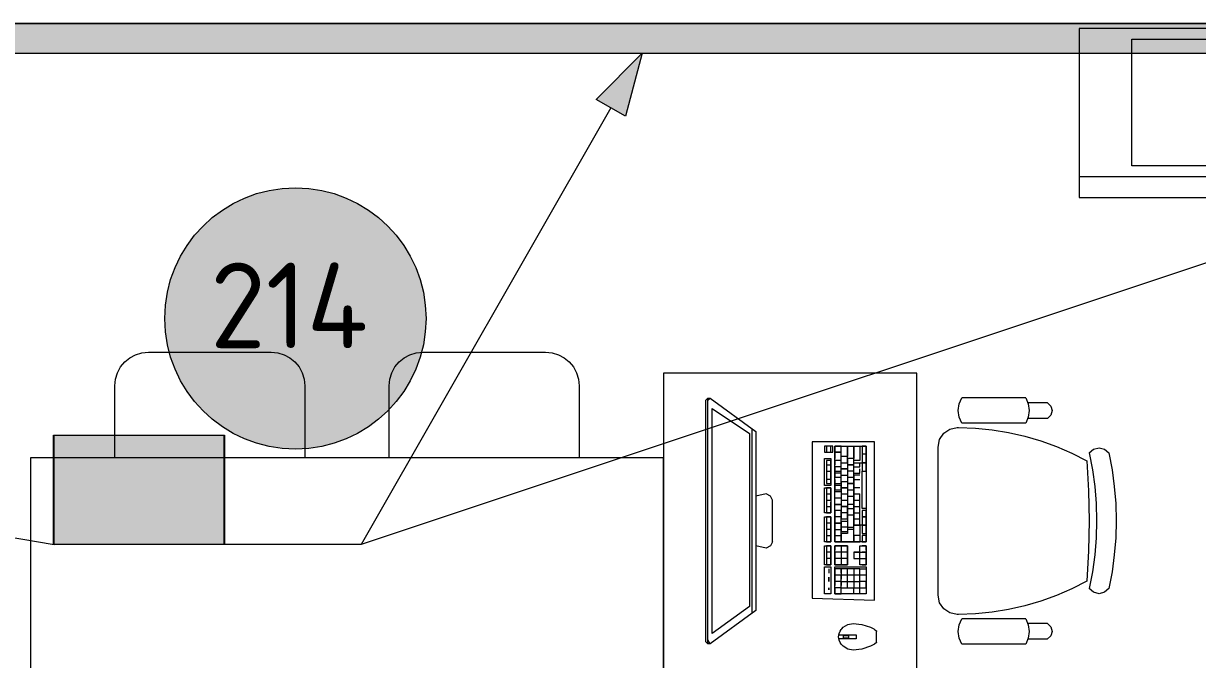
# Model space of a CAD drawing. Header units: millimetres. Extents: x 0 to 1189, y 0 to 841.
# Drawn here: x 819.99 to 847.8, y 389.32 to 404.37 of the extents above; entities that cross this region are included whole.
import ezdxf

# ---------------------------------------------------------------- set-up
doc = ezdxf.new("R2010")
doc.units = ezdxf.units.MM

msp = doc.modelspace()

# ---------------------------------------------------------------- hatches: boundary and pattern name
at = {"true_color": 0xf1d696}
h = msp.add_hatch(color=41, dxfattribs=at)
h.dxf.hatch_style = 2
h.paths.add_polyline_path([(795.727216, 403.671387), (795.727216, 404.371388), (853.396304, 404.371388), (853.402304, 403.671387)])
at = {"true_color": 0x0077b0}
h = msp.add_hatch(color=144, dxfattribs=at)
h.dxf.hatch_style = 2
h.paths.add_polyline_path([(834.640275, 403.671387), (834.247275, 402.177385), (833.552273, 402.574386)])
at = {"true_color": 0xffffff}
h = msp.add_hatch(color=7, dxfattribs=at)
edge = h.paths.add_edge_path()
edge.add_arc((826.428763, 397.388878), 3.093505, 0, 360)
h = msp.add_hatch(color=7, dxfattribs=at)
h.dxf.hatch_style = 2
h.paths.add_polyline_path([(820.697254, 394.623374), (824.73726, 394.623374), (824.73726, 392.03537), (820.697254, 392.03537)])
h = msp.add_hatch(color=7, dxfattribs=at)
h.dxf.hatch_style = 2
h.paths.add_polyline_path([(820.697254, 394.623374), (824.73726, 394.623374), (824.73726, 392.03537), (820.697254, 392.03537)])
h = msp.add_hatch(color=7, dxfattribs=at)
h.dxf.hatch_style = 2
h.paths.add_polyline_path([(820.711254, 394.623374), (824.75126, 394.623374), (824.75126, 392.03537), (820.711254, 392.03537)])
at = {"true_color": 0x0077b0}
h = msp.add_hatch(color=144, dxfattribs=at)
h.paths.add_polyline_path([(821.907406, 393.227192), (821.907406, 394.034171), (821.877916, 394.190854), (821.788895, 394.321906), (821.660255, 394.408309), (821.503917, 394.437661), (821.34744, 394.408309), (821.216182, 394.321906), (821.128746, 394.190854), (821.100427, 394.034171), (821.100427, 393.227192), (821.128746, 393.070854), (821.216182, 392.942214), (821.34744, 392.853193), (821.503917, 392.823703), (821.660255, 392.853193), (821.788895, 392.942214), (821.877916, 393.070854)])
h.paths.add_polyline_path([(822.108049, 393.227192), (822.096895, 393.106536), (822.063469, 392.994511), (822.007822, 392.891476), (821.930006, 392.797796), (821.838237, 392.720496), (821.736185, 392.665986), (821.624521, 392.633697), (821.503917, 392.62306), (821.382184, 392.633697), (821.270477, 392.665986), (821.168278, 392.720496), (821.075071, 392.797796), (820.997341, 392.891476), (820.941884, 392.994511), (820.908647, 393.106536), (820.89758, 393.227192), (820.89758, 394.034171), (820.908647, 394.155904), (820.941884, 394.267611), (820.997341, 394.36981), (821.075071, 394.463017), (821.168278, 394.540833), (821.270477, 394.59648), (821.382184, 394.629906), (821.503917, 394.641059), (821.624573, 394.629949), (821.736598, 394.596824), (821.839633, 394.541996), (821.933313, 394.465773), (822.009217, 394.372135), (822.063882, 394.268989), (822.096947, 394.156335), (822.108049, 394.034171)])
h = msp.add_hatch(color=144, dxfattribs=at)
h.paths.add_polyline_path([(821.907406, 393.227192), (821.907406, 394.034171), (821.877916, 394.190854), (821.788895, 394.321906), (821.660255, 394.408309), (821.503917, 394.437661), (821.34744, 394.408309), (821.216182, 394.321906), (821.128746, 394.190854), (821.100427, 394.034171), (821.100427, 393.227192), (821.128746, 393.070854), (821.216182, 392.942214), (821.34744, 392.853193), (821.503917, 392.823703), (821.660255, 392.853193), (821.788895, 392.942214), (821.877916, 393.070854)])
h.paths.add_polyline_path([(822.108049, 393.227192), (822.096895, 393.106536), (822.063469, 392.994511), (822.007822, 392.891476), (821.930006, 392.797796), (821.838237, 392.720496), (821.736185, 392.665986), (821.624521, 392.633697), (821.503917, 392.62306), (821.382184, 392.633697), (821.270477, 392.665986), (821.168278, 392.720496), (821.075071, 392.797796), (820.997341, 392.891476), (820.941884, 392.994511), (820.908647, 393.106536), (820.89758, 393.227192), (820.89758, 394.034171), (820.908647, 394.155904), (820.941884, 394.267611), (820.997341, 394.36981), (821.075071, 394.463017), (821.168278, 394.540833), (821.270477, 394.59648), (821.382184, 394.629906), (821.503917, 394.641059), (821.624573, 394.629949), (821.736598, 394.596824), (821.839633, 394.541996), (821.933313, 394.465773), (822.009217, 394.372135), (822.063882, 394.268989), (822.096947, 394.156335), (822.108049, 394.034171)])
h = msp.add_hatch(color=144, dxfattribs=at)
h.paths.add_polyline_path([(821.921517, 393.227192), (821.921517, 394.034171), (821.892027, 394.190854), (821.803006, 394.321906), (821.674366, 394.408309), (821.518028, 394.437661), (821.361552, 394.408309), (821.230293, 394.321906), (821.142857, 394.190854), (821.114538, 394.034171), (821.114538, 393.227192), (821.142857, 393.070854), (821.230293, 392.942214), (821.361552, 392.853193), (821.518028, 392.823703), (821.674366, 392.853193), (821.803006, 392.942214), (821.892027, 393.070854)])
h.paths.add_polyline_path([(822.12216, 393.227192), (822.111006, 393.106536), (822.07758, 392.994511), (822.021933, 392.891476), (821.944117, 392.797796), (821.852348, 392.720496), (821.750296, 392.665986), (821.638632, 392.633697), (821.518028, 392.62306), (821.396295, 392.633697), (821.284588, 392.665986), (821.182389, 392.720496), (821.089182, 392.797796), (821.011452, 392.891476), (820.955995, 392.994511), (820.922758, 393.106536), (820.911691, 393.227192), (820.911691, 394.034171), (820.922758, 394.155904), (820.955995, 394.267611), (821.011452, 394.36981), (821.089182, 394.463017), (821.182389, 394.540833), (821.284588, 394.59648), (821.396295, 394.629906), (821.518028, 394.641059), (821.638684, 394.629949), (821.75071, 394.596824), (821.853744, 394.541996), (821.947424, 394.465773), (822.023329, 394.372135), (822.077994, 394.268989), (822.111058, 394.156335), (822.12216, 394.034171)])
h = msp.add_hatch(color=144, dxfattribs=at)
h.dxf.hatch_style = 2
h.paths.add_polyline_path([(824.330526, 394.29655), (824.099016, 394.065039), (824.02846, 394.034171), (823.952323, 394.059458), (823.927036, 394.135595), (823.955148, 394.206151), (824.35037, 394.601372), (824.39116, 394.630724), (824.43195, 394.641059), (824.508086, 394.615497), (824.533373, 394.539085), (824.533373, 392.721728), (824.508086, 392.646969), (824.43195, 392.62306), (824.355813, 392.646969), (824.330526, 392.721728)])
h = msp.add_hatch(color=144, dxfattribs=at)
h.dxf.hatch_style = 2
h.paths.add_polyline_path([(824.330526, 394.29655), (824.099016, 394.065039), (824.02846, 394.034171), (823.952323, 394.059458), (823.927036, 394.135595), (823.955148, 394.206151), (824.35037, 394.601372), (824.39116, 394.630724), (824.43195, 394.641059), (824.508086, 394.615497), (824.533373, 394.539085), (824.533373, 392.721728), (824.508086, 392.646969), (824.43195, 392.62306), (824.355813, 392.646969), (824.330526, 392.721728)])
h = msp.add_hatch(color=144, dxfattribs=at)
h.dxf.hatch_style = 2
h.paths.add_polyline_path([(824.344637, 394.29655), (824.113127, 394.065039), (824.042571, 394.034171), (823.966435, 394.059458), (823.941148, 394.135595), (823.96926, 394.206151), (824.364481, 394.601372), (824.405271, 394.630724), (824.446061, 394.641059), (824.522197, 394.615497), (824.547484, 394.539085), (824.547484, 392.721728), (824.522197, 392.646969), (824.446061, 392.62306), (824.369924, 392.646969), (824.344637, 392.721728)])
h = msp.add_hatch(color=144, dxfattribs=at)
h.dxf.hatch_style = 2
h.paths.add_polyline_path([(823.420946, 393.125217), (822.613967, 393.125217), (822.537831, 393.15078), (822.512544, 393.227192), (822.537831, 393.303329), (822.613967, 393.328616), (823.420946, 393.328616), (823.497083, 393.303329), (823.52237, 393.227192), (823.497083, 393.15078)])
h = msp.add_hatch(color=144, dxfattribs=at)
h.dxf.hatch_style = 2
h.paths.add_polyline_path([(823.420946, 393.125217), (822.613967, 393.125217), (822.537831, 393.15078), (822.512544, 393.227192), (822.537831, 393.303329), (822.613967, 393.328616), (823.420946, 393.328616), (823.497083, 393.303329), (823.52237, 393.227192), (823.497083, 393.15078)])
h = msp.add_hatch(color=144, dxfattribs=at)
h.dxf.hatch_style = 2
h.paths.add_polyline_path([(823.435058, 393.125217), (822.628078, 393.125217), (822.551942, 393.15078), (822.526655, 393.227192), (822.551942, 393.303329), (822.628078, 393.328616), (823.435058, 393.328616), (823.511194, 393.303329), (823.536481, 393.227192), (823.511194, 393.15078)])

# ---------------------------------------------------------------- linework, layer by layer
at = {"color": 7, "lineweight": 0}
for points in [[(795.027215, 404.371388), (853.978305, 404.371388)], [(853.396304, 404.371388), (795.027215, 404.371388)], [(795.727216, 403.671387), (853.402304, 403.671387)], [(823.335258, 397.389378), (823.351229, 397.705584), (823.398106, 398.012664), (823.474332, 398.309062), (823.578352, 398.593223), (823.70861, 398.863591), (823.863552, 399.118611), (824.04162, 399.356726), (824.241259, 399.576381), (824.460914, 399.776021), (824.699029, 399.954089), (824.954049, 400.10903), (825.224417, 400.239288), (825.508578, 400.343309), (825.804976, 400.419535), (826.112057, 400.466411), (826.428263, 400.482383), (826.744645, 400.466411), (827.051879, 400.419535), (827.348411, 400.343309), (827.632686, 400.239288), (827.903151, 400.10903), (828.158252, 399.954089), (828.396433, 399.776021), (828.616141, 399.576381), (828.815822, 399.356726), (828.993921, 399.118611), (829.148884, 398.863591), (829.279158, 398.593223), (829.383187, 398.309062), (829.459418, 398.012664), (829.506296, 397.705584), (829.522267, 397.389378)], [(829.522267, 397.389378), (829.506296, 397.072996), (829.459418, 396.765762), (829.383187, 396.46923), (829.279158, 396.184954), (829.148884, 395.914489), (828.993921, 395.659389), (828.815822, 395.421208), (828.616141, 395.201499), (828.396433, 395.001819), (828.158252, 394.82372), (827.903151, 394.668756), (827.632686, 394.538483), (827.348411, 394.434454), (827.051879, 394.358223), (826.744645, 394.311345), (826.428263, 394.295373), (826.112057, 394.311345), (825.804976, 394.358223), (825.508578, 394.434454), (825.224417, 394.538483), (824.954049, 394.668756), (824.699029, 394.82372), (824.460914, 395.001819), (824.241259, 395.201499), (824.04162, 395.421208), (823.863552, 395.659389), (823.70861, 395.914489), (823.578352, 396.184954), (823.474332, 396.46923), (823.398106, 396.765762), (823.351229, 397.072996), (823.335258, 397.389378)]]:
    msp.add_lwpolyline(points, dxfattribs=at)
at = {"color": 253, "lineweight": 0, "true_color": 0x999999}
for points in [[(851.994302, 404.251388), (844.994291, 404.251388)], [(844.994291, 404.251388), (844.994291, 400.251382)], [(846.244293, 404.001388), (850.7443, 404.001388)], [(846.244293, 401.001383), (846.244293, 404.001388)], [(850.7443, 401.001383), (846.244293, 401.001383)], [(844.994291, 400.751383), (851.994302, 400.751383)], [(844.994291, 400.251382), (851.994302, 400.251382)], [(822.151256, 395.793375), (822.167502, 395.954653), (822.2141, 396.104845), (822.287838, 396.240739), (822.385506, 396.359126), (822.503893, 396.456794), (822.639788, 396.530533), (822.78998, 396.57713), (822.951257, 396.593377)], [(822.151256, 395.793375), (822.167502, 395.954653), (822.2141, 396.104845), (822.287838, 396.240739), (822.385506, 396.359126), (822.503893, 396.456794), (822.639788, 396.530533), (822.78998, 396.57713), (822.951257, 396.593377)], [(822.951257, 396.593377), (825.851262, 396.593377)], [(822.951257, 396.593377), (825.851262, 396.593377)], [(825.851262, 396.593377), (826.012539, 396.57713), (826.162731, 396.530533), (826.298626, 396.456794), (826.417013, 396.359126), (826.514681, 396.240739), (826.588419, 396.104845), (826.635017, 395.954653), (826.651263, 395.793375)], [(825.851262, 396.593377), (826.012539, 396.57713), (826.162731, 396.530533), (826.298626, 396.456794), (826.417013, 396.359126), (826.514681, 396.240739), (826.588419, 396.104845), (826.635017, 395.954653), (826.651263, 395.793375)], [(828.651266, 395.793375), (828.667512, 395.954653), (828.71411, 396.104845), (828.787848, 396.240739), (828.885516, 396.359126), (829.003903, 396.456794), (829.139798, 396.530533), (829.28999, 396.57713), (829.451267, 396.593377)], [(828.651266, 395.793375), (828.667512, 395.954653), (828.71411, 396.104845), (828.787848, 396.240739), (828.885516, 396.359126), (829.003903, 396.456794), (829.139798, 396.530533), (829.28999, 396.57713), (829.451267, 396.593377)], [(829.451267, 396.593377), (832.351272, 396.593377)], [(829.451267, 396.593377), (832.351272, 396.593377)], [(832.351272, 396.593377), (832.512549, 396.57713), (832.662741, 396.530533), (832.798636, 396.456794), (832.917023, 396.359126), (833.014691, 396.240739), (833.088429, 396.104845), (833.135027, 395.954653), (833.151273, 395.793375)], [(832.351272, 396.593377), (832.512549, 396.57713), (832.662741, 396.530533), (832.798636, 396.456794), (832.917023, 396.359126), (833.014691, 396.240739), (833.088429, 396.104845), (833.135027, 395.954653), (833.151273, 395.793375)], [(835.151276, 396.093376), (835.151276, 384.093358)], [(841.151285, 396.093376), (835.151276, 396.093376)], [(835.151276, 396.093376), (835.151276, 384.093358)], [(841.151285, 396.093376), (835.151276, 396.093376)], [(841.151285, 384.093358), (841.151285, 396.093376)], [(841.151285, 384.093358), (841.151285, 396.093376)], [(822.151256, 394.093373), (822.151256, 395.793375)], [(822.151256, 394.093373), (822.151256, 395.793375)], [(826.651263, 395.793375), (826.651263, 394.093373)], [(826.651263, 395.793375), (826.651263, 394.093373)], [(828.651266, 394.093373), (828.651266, 395.793375)], [(828.651266, 394.093373), (828.651266, 395.793375)], [(833.151273, 395.793375), (833.151273, 394.093373)], [(833.151273, 395.793375), (833.151273, 394.093373)], [(836.151277, 395.454375), (836.201278, 395.503375)], [(836.151277, 395.454375), (836.201278, 395.503375)], [(836.151277, 392.59337), (836.151277, 395.454375)], [(836.151277, 392.59337), (836.151277, 395.454375)], [(836.201278, 395.503375), (836.250278, 395.503375)], [(836.201278, 395.404375), (836.201278, 395.503375)], [(836.201278, 395.454375), (836.250278, 395.503375)], [(836.201278, 395.503375), (836.250278, 395.503375)], [(836.201278, 395.404375), (836.201278, 395.503375)], [(836.201278, 395.454375), (836.250278, 395.503375)], [(836.201278, 392.59337), (836.201278, 395.454375)], [(836.201278, 392.59337), (836.201278, 395.454375)], [(836.250278, 395.503375), (837.335279, 394.714374)], [(836.250278, 395.503375), (837.335279, 394.714374)], [(842.214287, 394.907374), (842.151662, 395.052249), (842.130287, 395.208374), (842.151662, 395.364875), (842.214287, 395.509375)], [(842.214287, 394.907374), (842.151662, 395.052249), (842.130287, 395.208374), (842.151662, 395.364875), (842.214287, 395.509375)], [(843.726289, 395.509375), (842.214287, 395.509375)], [(843.726289, 395.509375), (842.214287, 395.509375)], [(843.726289, 395.509375), (843.788039, 395.364875), (843.809289, 395.208374), (843.788039, 395.052249), (843.726289, 394.907374)], [(843.726289, 395.509375), (843.788039, 395.364875), (843.809289, 395.208374), (843.788039, 395.052249), (843.726289, 394.907374)], [(836.201278, 392.59337), (836.201278, 395.404375)], [(836.201278, 392.59337), (836.201278, 395.404375)], [(836.299278, 392.59337), (836.299278, 395.256375)], [(836.299278, 395.256375), (837.187279, 394.665374)], [(836.299278, 392.59337), (836.299278, 395.256375)], [(836.299278, 395.256375), (837.187279, 394.665374)], [(844.24029, 395.389375), (843.784289, 395.389375)], [(844.24029, 395.389375), (843.784289, 395.389375)], [(844.24029, 395.389375), (844.325415, 395.315125), (844.35729, 395.206374), (844.32529, 395.097124), (844.23929, 395.022374)], [(844.24029, 395.389375), (844.325415, 395.315125), (844.35729, 395.206374), (844.32529, 395.097124), (844.23929, 395.022374)], [(843.726289, 394.907374), (842.214287, 394.907374)], [(843.726289, 394.907374), (842.214287, 394.907374)], [(844.23929, 395.022374), (843.782289, 395.022374)], [(844.23929, 395.022374), (843.782289, 395.022374)], [(837.187279, 394.665374), (837.187279, 392.59337)], [(837.187279, 394.665374), (837.187279, 392.59337)], [(837.236279, 394.763374), (837.236279, 392.59337)], [(837.236279, 394.763374), (837.236279, 392.59337)], [(837.335279, 394.714374), (837.335279, 394.615374)], [(837.335279, 394.714374), (837.335279, 394.615374)], [(837.335279, 394.615374), (837.335279, 392.59337)], [(837.335279, 394.615374), (837.335279, 392.59337)], [(841.651286, 394.344373), (841.687067, 394.527202), (841.784536, 394.671499), (841.92888, 394.768733), (842.105287, 394.804374), (842.123287, 394.804374)], [(841.651286, 394.344373), (841.687067, 394.527202), (841.784536, 394.671499), (841.92888, 394.768733), (842.105287, 394.804374), (842.123287, 394.804374)], [(842.123287, 394.804374), (842.136287, 394.804374), (842.533918, 394.791718), (842.928772, 394.753936), (843.319665, 394.691311), (843.705414, 394.604124), (844.084834, 394.492655), (844.456743, 394.357186), (844.819957, 394.197998), (845.173291, 394.015373)], [(842.123287, 394.804374), (842.136287, 394.804374), (842.533918, 394.791718), (842.928772, 394.753936), (843.319665, 394.691311), (843.705414, 394.604124), (844.084834, 394.492655), (844.456743, 394.357186), (844.819957, 394.197998), (845.173291, 394.015373)], [(840.146284, 394.467373), (838.666281, 394.467373)], [(838.666281, 394.467373), (838.666281, 390.769368)], [(840.146284, 394.467373), (838.666281, 394.467373)], [(838.666281, 394.467373), (838.666281, 390.769368)], [(838.962282, 394.369373), (838.962282, 394.221373)], [(839.159282, 394.369373), (838.962282, 394.369373)], [(838.962282, 394.369373), (838.962282, 394.221373)], [(839.159282, 394.369373), (838.962282, 394.369373)], [(839.012282, 394.369373), (839.012282, 394.221373)], [(839.110282, 394.369373), (839.012282, 394.369373)], [(839.012282, 394.369373), (839.012282, 394.221373)], [(839.110282, 394.369373), (839.012282, 394.369373)], [(839.110282, 394.221373), (839.110282, 394.369373)], [(839.110282, 394.221373), (839.110282, 394.369373)], [(839.159282, 394.221373), (839.159282, 394.369373)], [(839.159282, 394.221373), (839.159282, 394.369373)], [(839.209282, 394.369373), (839.949283, 394.369373)], [(839.209282, 392.10037), (839.209282, 394.369373)], [(839.209282, 394.369373), (839.209282, 394.073373)], [(839.357282, 394.369373), (839.209282, 394.369373)], [(839.209282, 394.369373), (839.949283, 394.369373)], [(839.209282, 392.10037), (839.209282, 394.369373)], [(839.209282, 394.369373), (839.209282, 394.073373)], [(839.357282, 394.369373), (839.209282, 394.369373)], [(839.357282, 393.530372), (839.357282, 394.369373)], [(839.357282, 394.122373), (839.357282, 394.369373)], [(839.357282, 394.369373), (839.505283, 394.369373)], [(839.357282, 393.530372), (839.357282, 394.369373)], [(839.357282, 394.122373), (839.357282, 394.369373)], [(839.357282, 394.369373), (839.505283, 394.369373)], [(839.505283, 394.369373), (839.505283, 394.122373)], [(839.505283, 394.073373), (839.505283, 394.369373)], [(839.505283, 394.369373), (839.653283, 394.369373)], [(839.505283, 394.369373), (839.505283, 394.122373)], [(839.505283, 394.073373), (839.505283, 394.369373)], [(839.505283, 394.369373), (839.653283, 394.369373)], [(839.653283, 394.369373), (839.653283, 394.073373)], [(839.653283, 394.024373), (839.653283, 394.369373)], [(839.653283, 394.369373), (839.801283, 394.369373)], [(839.653283, 394.369373), (839.653283, 394.073373)], [(839.653283, 394.024373), (839.653283, 394.369373)], [(839.653283, 394.369373), (839.801283, 394.369373)], [(839.801283, 394.369373), (839.801283, 394.024373)], [(839.801283, 394.369373), (839.801283, 394.024373)], [(839.850283, 394.369373), (839.850283, 393.777372)], [(839.949283, 394.369373), (839.850283, 394.369373)], [(839.850283, 394.369373), (839.850283, 393.777372)], [(839.949283, 394.369373), (839.850283, 394.369373)], [(839.949283, 394.369373), (839.949283, 392.10037)], [(839.949283, 393.974373), (839.949283, 394.369373)], [(839.949283, 394.369373), (839.949283, 392.10037)], [(839.949283, 393.974373), (839.949283, 394.369373)], [(840.146284, 390.719368), (840.146284, 394.467373)], [(840.146284, 390.719368), (840.146284, 394.467373)], [(841.651286, 390.843368), (841.651286, 394.344373)], [(841.651286, 390.843368), (841.651286, 394.344373)], [(845.230291, 394.205373), (845.331791, 394.295748), (845.463292, 394.328373), (845.594667, 394.295748), (845.695292, 394.205373)], [(845.230291, 394.205373), (845.331791, 394.295748), (845.463292, 394.328373), (845.594667, 394.295748), (845.695292, 394.205373)], [(835.151276, 394.093373), (820.151253, 394.093373)], [(820.151253, 394.093373), (820.151253, 386.093361)], [(835.151276, 394.093373), (820.151253, 394.093373)], [(820.151253, 394.093373), (820.151253, 386.093361)], [(835.151276, 386.093361), (835.151276, 394.093373)], [(835.151276, 386.093361), (835.151276, 394.093373)], [(838.962282, 394.221373), (839.159282, 394.221373)], [(838.962282, 394.221373), (839.159282, 394.221373)], [(838.962282, 393.432372), (838.962282, 394.073373)], [(838.962282, 394.073373), (839.110282, 394.073373)], [(838.962282, 393.432372), (838.962282, 394.073373)], [(838.962282, 394.073373), (839.110282, 394.073373)], [(839.012282, 394.221373), (839.110282, 394.221373)], [(839.012282, 394.221373), (839.110282, 394.221373)], [(839.110282, 394.073373), (839.110282, 393.432372)], [(839.110282, 394.073373), (839.110282, 393.432372)], [(839.357282, 394.221373), (839.209282, 394.221373)], [(839.209282, 394.221373), (839.357282, 394.221373)], [(839.357282, 394.221373), (839.209282, 394.221373)], [(839.209282, 394.221373), (839.357282, 394.221373)], [(839.505283, 394.122373), (839.357282, 394.122373)], [(839.505283, 394.122373), (839.357282, 394.122373)], [(839.505283, 394.122373), (839.357282, 394.122373)], [(839.505283, 394.122373), (839.357282, 394.122373)], [(839.505283, 393.974373), (839.505283, 394.122373)], [(839.505283, 393.974373), (839.505283, 394.122373)], [(839.505283, 394.073373), (839.505283, 393.826372)], [(839.653283, 394.073373), (839.505283, 394.073373)], [(839.653283, 394.073373), (839.505283, 394.073373)], [(839.505283, 394.073373), (839.505283, 393.826372)], [(839.653283, 394.073373), (839.505283, 394.073373)], [(839.653283, 394.073373), (839.505283, 394.073373)], [(839.653283, 393.728372), (839.653283, 394.073373)], [(839.653283, 393.728372), (839.653283, 394.073373)], [(839.949283, 394.172373), (839.850283, 394.172373)], [(839.949283, 394.172373), (839.850283, 394.172373)], [(845.230291, 394.205373), (845.306573, 393.808216), (845.361292, 393.407872), (845.39426, 393.005277), (845.405292, 392.601371), (845.39426, 392.196886), (845.361292, 391.793994), (845.306573, 391.393541), (845.230291, 390.996368)], [(845.230291, 394.205373), (845.306573, 393.808216), (845.361292, 393.407872), (845.39426, 393.005277), (845.405292, 392.601371), (845.39426, 392.196886), (845.361292, 391.793994), (845.306573, 391.393541), (845.230291, 390.996368)], [(845.695292, 394.205373), (845.771417, 393.808216), (845.825792, 393.407872), (845.858417, 393.005277), (845.869292, 392.601371), (845.858417, 392.196886), (845.825792, 391.793994), (845.771417, 391.393541), (845.695292, 390.996368)], [(845.695292, 394.205373), (845.771417, 393.808216), (845.825792, 393.407872), (845.858417, 393.005277), (845.869292, 392.601371), (845.858417, 392.196886), (845.825792, 391.793994), (845.771417, 391.393541), (845.695292, 390.996368)], [(839.012282, 394.024373), (839.012282, 393.481372)], [(839.110282, 394.024373), (839.012282, 394.024373)], [(839.012282, 394.024373), (839.012282, 393.481372)], [(839.110282, 394.024373), (839.012282, 394.024373)], [(839.012282, 393.925373), (839.110282, 393.925373)], [(839.012282, 393.925373), (839.110282, 393.925373)], [(839.012282, 393.777372), (839.110282, 393.777372)], [(839.012282, 393.777372), (839.110282, 393.777372)], [(839.110282, 393.481372), (839.110282, 394.024373)], [(839.110282, 393.481372), (839.110282, 394.024373)], [(839.209282, 394.024373), (839.209282, 393.925373)], [(839.357282, 394.024373), (839.209282, 394.024373)], [(839.209282, 394.024373), (839.209282, 393.925373)], [(839.357282, 394.024373), (839.209282, 394.024373)], [(839.209282, 393.876372), (839.209282, 393.629372)], [(839.357282, 393.876372), (839.209282, 393.876372)], [(839.209282, 393.876372), (839.209282, 393.629372)], [(839.357282, 393.876372), (839.209282, 393.876372)], [(839.209282, 393.777372), (839.357282, 393.777372)], [(839.209282, 393.777372), (839.357282, 393.777372)], [(839.357282, 393.974373), (839.505283, 393.974373)], [(839.357282, 393.974373), (839.505283, 393.974373)], [(839.357282, 393.826372), (839.505283, 393.826372)], [(839.505283, 393.826372), (839.357282, 393.826372)], [(839.357282, 393.826372), (839.505283, 393.826372)], [(839.505283, 393.826372), (839.357282, 393.826372)], [(839.505283, 393.925373), (839.505283, 392.889371)], [(839.653283, 393.925373), (839.505283, 393.925373)], [(839.505283, 393.925373), (839.653283, 393.925373)], [(839.505283, 393.925373), (839.505283, 392.889371)], [(839.653283, 393.925373), (839.505283, 393.925373)], [(839.505283, 393.925373), (839.653283, 393.925373)], [(839.653283, 393.777372), (839.505283, 393.777372)], [(839.653283, 393.777372), (839.505283, 393.777372)], [(839.801283, 394.024373), (839.653283, 394.024373)], [(839.801283, 394.024373), (839.653283, 394.024373)], [(839.653283, 393.974373), (839.949283, 393.974373)], [(839.653283, 393.974373), (839.949283, 393.974373)], [(839.653283, 393.876372), (839.801283, 393.876372)], [(839.653283, 393.876372), (839.801283, 393.876372)], [(839.653283, 393.629372), (839.653283, 393.777372)], [(839.653283, 393.629372), (839.653283, 393.777372)], [(839.801283, 393.876372), (839.801283, 393.974373)], [(839.801283, 393.876372), (839.801283, 393.974373)], [(839.801283, 393.728372), (839.801283, 393.826372)], [(839.801283, 393.728372), (839.801283, 393.826372)], [(839.949283, 393.974373), (839.850283, 393.974373)], [(839.949283, 393.974373), (839.850283, 393.974373)], [(839.850283, 393.777372), (839.949283, 393.777372)], [(839.850283, 393.777372), (839.949283, 393.777372)], [(839.850283, 392.889371), (839.850283, 393.777372)], [(839.850283, 393.777372), (839.949283, 393.777372)], [(839.850283, 393.777372), (839.949283, 393.777372)], [(839.850283, 392.889371), (839.850283, 393.777372)], [(839.949283, 393.777372), (839.949283, 393.974373)], [(839.949283, 393.777372), (839.949283, 393.974373)], [(839.949283, 393.777372), (839.949283, 392.889371)], [(839.949283, 393.777372), (839.949283, 392.889371)], [(845.173291, 394.015373), (845.216041, 393.309122), (845.230291, 392.601371), (845.215916, 391.885244), (845.172291, 391.171368)], [(845.173291, 394.015373), (845.216041, 393.309122), (845.230291, 392.601371), (845.215916, 391.885244), (845.172291, 391.171368)], [(839.110282, 393.580372), (839.012282, 393.580372)], [(839.110282, 393.580372), (839.012282, 393.580372)], [(839.357282, 393.728372), (839.209282, 393.728372)], [(839.357282, 393.728372), (839.209282, 393.728372)], [(839.209282, 393.629372), (839.357282, 393.629372)], [(839.209282, 393.629372), (839.357282, 393.629372)], [(839.209282, 393.580372), (839.209282, 393.333372)], [(839.209282, 393.580372), (839.209282, 393.333372)], [(839.357282, 393.678372), (839.505283, 393.678372)], [(839.357282, 393.678372), (839.505283, 393.678372)], [(839.357282, 393.481372), (839.357282, 393.580372)], [(839.357282, 393.481372), (839.357282, 393.580372)], [(839.357282, 393.530372), (839.505283, 393.530372)], [(839.357282, 393.530372), (839.357282, 392.840371)], [(839.357282, 393.530372), (839.505283, 393.530372)], [(839.357282, 393.530372), (839.357282, 392.840371)], [(839.505283, 393.629372), (839.653283, 393.629372)], [(839.505283, 393.629372), (839.653283, 393.629372)], [(839.653283, 393.728372), (839.801283, 393.728372)], [(839.653283, 393.728372), (839.801283, 393.728372)], [(839.653283, 393.678372), (839.653283, 392.49537)], [(839.801283, 393.678372), (839.653283, 393.678372)], [(839.653283, 393.678372), (839.653283, 392.49537)], [(839.801283, 393.678372), (839.653283, 393.678372)], [(839.653283, 392.54437), (839.653283, 393.629372)], [(839.653283, 392.54437), (839.653283, 393.629372)], [(839.653283, 393.580372), (839.801283, 393.580372)], [(839.653283, 393.580372), (839.801283, 393.580372)], [(837.58128, 393.235371), (837.335279, 393.185371)], [(837.58128, 393.235371), (837.335279, 393.185371)], [(837.68028, 393.185371), (837.58128, 393.235371)], [(837.68028, 393.185371), (837.58128, 393.235371)], [(837.68028, 393.185371), (837.58128, 393.235371)], [(837.68028, 393.185371), (837.58128, 393.235371)], [(839.110282, 393.432372), (838.962282, 393.432372)], [(839.110282, 393.432372), (838.962282, 393.432372)], [(838.962282, 393.382372), (839.110282, 393.382372)], [(838.962282, 392.791371), (838.962282, 393.382372)], [(838.962282, 393.382372), (839.110282, 393.382372)], [(838.962282, 392.791371), (838.962282, 393.382372)], [(839.012282, 393.481372), (839.110282, 393.481372)], [(839.012282, 393.481372), (839.110282, 393.481372)], [(839.012282, 393.382372), (839.012282, 393.087371)], [(839.110282, 393.382372), (839.012282, 393.382372)], [(839.012282, 393.382372), (839.012282, 393.087371)], [(839.110282, 393.382372), (839.012282, 393.382372)], [(839.012282, 393.235371), (839.110282, 393.235371)], [(839.012282, 393.235371), (839.110282, 393.235371)], [(839.110282, 393.087371), (839.110282, 393.382372)], [(839.110282, 393.382372), (839.110282, 392.791371)], [(839.110282, 393.087371), (839.110282, 393.382372)], [(839.110282, 393.382372), (839.110282, 392.791371)], [(839.209282, 393.481372), (839.357282, 393.481372)], [(839.209282, 393.481372), (839.357282, 393.481372)], [(839.357282, 393.432372), (839.209282, 393.432372)], [(839.357282, 393.432372), (839.209282, 393.432372)], [(839.209282, 393.333372), (839.357282, 393.333372)], [(839.209282, 393.333372), (839.357282, 393.333372)], [(839.357282, 393.284372), (839.209282, 393.284372)], [(839.357282, 393.284372), (839.209282, 393.284372)], [(839.357282, 393.333372), (839.357282, 393.432372)], [(839.357282, 393.333372), (839.357282, 393.432372)], [(839.505283, 393.382372), (839.357282, 393.382372)], [(839.357282, 393.382372), (839.505283, 393.382372)], [(839.505283, 393.382372), (839.357282, 393.382372)], [(839.357282, 393.382372), (839.505283, 393.382372)], [(839.357282, 393.235371), (839.505283, 393.235371)], [(839.357282, 393.235371), (839.505283, 393.235371)], [(839.653283, 393.481372), (839.505283, 393.481372)], [(839.505283, 393.481372), (839.653283, 393.481372)], [(839.653283, 393.481372), (839.505283, 393.481372)], [(839.505283, 393.481372), (839.653283, 393.481372)], [(839.505283, 393.333372), (839.653283, 393.333372)], [(839.505283, 393.333372), (839.653283, 393.333372)], [(839.801283, 393.382372), (839.653283, 393.382372)], [(839.801283, 393.382372), (839.653283, 393.382372)], [(839.653283, 393.235371), (839.801283, 393.235371)], [(839.653283, 393.235371), (839.801283, 393.235371)], [(839.801283, 392.791371), (839.801283, 393.235371)], [(839.801283, 392.791371), (839.801283, 393.235371)], [(837.72928, 393.087371), (837.68028, 393.185371)], [(837.72928, 393.087371), (837.68028, 393.185371)], [(837.72928, 393.087371), (837.68028, 393.185371)], [(837.72928, 393.087371), (837.68028, 393.185371)], [(837.72928, 392.59337), (837.72928, 393.087371)], [(837.72928, 392.59337), (837.72928, 393.087371)], [(837.72928, 392.59337), (837.72928, 393.087371)], [(837.72928, 392.59337), (837.72928, 393.087371)], [(839.012282, 393.087371), (839.110282, 393.087371)], [(839.012282, 393.087371), (839.012282, 392.791371)], [(839.012282, 393.087371), (839.110282, 393.087371)], [(839.012282, 393.087371), (839.012282, 392.791371)], [(839.012282, 392.939371), (839.110282, 392.939371)], [(839.012282, 392.939371), (839.110282, 392.939371)], [(839.110282, 392.791371), (839.110282, 393.037371)], [(839.110282, 392.791371), (839.110282, 393.037371)], [(839.357282, 393.136371), (839.209282, 393.136371)], [(839.357282, 393.136371), (839.209282, 393.136371)], [(839.357282, 392.988371), (839.209282, 392.988371)], [(839.209282, 392.988371), (839.357282, 392.988371)], [(839.357282, 392.988371), (839.209282, 392.988371)], [(839.209282, 392.988371), (839.357282, 392.988371)], [(839.357282, 393.087371), (839.357282, 392.939371)], [(839.357282, 393.087371), (839.505283, 393.087371)], [(839.357282, 393.087371), (839.357282, 392.939371)], [(839.357282, 393.087371), (839.505283, 393.087371)], [(839.357282, 392.939371), (839.505283, 392.939371)], [(839.357282, 392.939371), (839.357282, 392.643371)], [(839.505283, 392.939371), (839.357282, 392.939371)], [(839.357282, 392.939371), (839.505283, 392.939371)], [(839.357282, 392.939371), (839.357282, 392.643371)], [(839.505283, 392.939371), (839.357282, 392.939371)], [(839.505283, 393.185371), (839.653283, 393.185371)], [(839.505283, 393.185371), (839.653283, 393.185371)], [(839.653283, 392.988371), (839.505283, 392.988371)], [(839.653283, 392.988371), (839.505283, 392.988371)], [(839.505283, 392.643371), (839.505283, 392.939371)], [(839.505283, 392.643371), (839.505283, 392.939371)], [(839.653283, 393.087371), (839.801283, 393.087371)], [(839.653283, 393.087371), (839.801283, 393.087371)], [(839.653283, 392.939371), (839.653283, 392.791371)], [(839.653283, 392.939371), (839.801283, 392.939371)], [(839.653283, 392.939371), (839.653283, 392.791371)], [(839.653283, 392.939371), (839.801283, 392.939371)], [(839.110282, 392.791371), (838.962282, 392.791371)], [(839.110282, 392.791371), (838.962282, 392.791371)], [(838.962282, 392.692371), (839.110282, 392.692371)], [(838.962282, 392.10037), (838.962282, 392.692371)], [(838.962282, 392.692371), (839.110282, 392.692371)], [(838.962282, 392.10037), (838.962282, 392.692371)], [(839.012282, 392.791371), (839.110282, 392.791371)], [(839.012282, 392.791371), (839.110282, 392.791371)], [(839.012282, 392.692371), (839.012282, 392.39637)], [(839.110282, 392.692371), (839.012282, 392.692371)], [(839.012282, 392.692371), (839.012282, 392.39637)], [(839.110282, 392.692371), (839.012282, 392.692371)], [(839.110282, 392.54437), (839.110282, 392.692371)], [(839.110282, 392.692371), (839.110282, 392.10037)], [(839.110282, 392.54437), (839.110282, 392.692371)], [(839.110282, 392.692371), (839.110282, 392.10037)], [(839.209282, 392.840371), (839.209282, 392.692371)], [(839.357282, 392.840371), (839.209282, 392.840371)], [(839.209282, 392.840371), (839.209282, 392.692371)], [(839.357282, 392.840371), (839.209282, 392.840371)], [(839.357282, 392.692371), (839.209282, 392.692371)], [(839.209282, 392.692371), (839.209282, 392.54437)], [(839.357282, 392.692371), (839.209282, 392.692371)], [(839.209282, 392.692371), (839.209282, 392.54437)], [(839.357282, 392.39637), (839.357282, 392.840371)], [(839.357282, 392.39637), (839.357282, 392.840371)], [(839.505283, 392.791371), (839.357282, 392.791371)], [(839.505283, 392.791371), (839.357282, 392.791371)], [(839.505283, 392.889371), (839.653283, 392.889371)], [(839.505283, 392.889371), (839.505283, 392.692371)], [(839.505283, 392.889371), (839.653283, 392.889371)], [(839.505283, 392.889371), (839.505283, 392.692371)], [(839.505283, 392.741371), (839.653283, 392.741371)], [(839.505283, 392.741371), (839.653283, 392.741371)], [(839.505283, 392.692371), (839.505283, 392.34737)], [(839.505283, 392.692371), (839.505283, 392.34737)], [(839.653283, 392.791371), (839.801283, 392.791371)], [(839.653283, 392.791371), (839.801283, 392.791371)], [(839.801283, 392.49537), (839.801283, 392.791371)], [(839.801283, 392.49537), (839.801283, 392.791371)], [(839.949283, 392.889371), (839.850283, 392.889371)], [(839.949283, 392.889371), (839.850283, 392.889371)], [(839.850283, 392.840371), (839.850283, 392.49537)], [(839.949283, 392.840371), (839.850283, 392.840371)], [(839.850283, 392.840371), (839.850283, 392.49537)], [(839.949283, 392.840371), (839.850283, 392.840371)], [(839.850283, 392.692371), (839.949283, 392.692371)], [(839.949283, 392.692371), (839.850283, 392.692371)], [(839.850283, 392.692371), (839.949283, 392.692371)], [(839.949283, 392.692371), (839.850283, 392.692371)], [(839.949283, 392.49537), (839.949283, 392.840371)], [(839.949283, 392.49537), (839.949283, 392.840371)], [(836.151277, 389.733366), (836.151277, 392.59337)], [(836.151277, 389.733366), (836.151277, 392.59337)], [(836.201278, 389.782366), (836.201278, 392.59337)], [(836.201278, 389.782366), (836.201278, 392.59337)], [(836.201278, 389.782366), (836.201278, 392.59337)], [(836.201278, 389.782366), (836.201278, 392.59337)], [(836.299278, 389.930366), (836.299278, 392.59337)], [(836.299278, 389.930366), (836.299278, 392.59337)], [(837.187279, 392.59337), (837.187279, 390.572367)], [(837.187279, 392.59337), (837.187279, 390.572367)], [(837.236279, 392.59337), (837.236279, 390.424367)], [(837.236279, 392.59337), (837.236279, 390.424367)], [(837.335279, 392.59337), (837.335279, 390.621367)], [(837.335279, 392.59337), (837.335279, 390.621367)], [(837.72928, 392.10037), (837.72928, 392.59337)], [(837.72928, 392.10037), (837.72928, 392.59337)], [(837.72928, 392.10037), (837.72928, 392.59337)], [(837.72928, 392.10037), (837.72928, 392.59337)], [(839.110282, 392.54437), (839.012282, 392.54437)], [(839.110282, 392.54437), (839.012282, 392.54437)], [(839.110282, 392.39637), (839.012282, 392.39637)], [(839.012282, 392.39637), (839.012282, 392.10037)], [(839.110282, 392.39637), (839.012282, 392.39637)], [(839.012282, 392.39637), (839.012282, 392.10037)], [(839.110282, 392.39637), (839.110282, 392.54437)], [(839.110282, 392.39637), (839.110282, 392.54437)], [(839.110282, 392.10037), (839.110282, 392.39637)], [(839.110282, 392.10037), (839.110282, 392.39637)], [(839.209282, 392.54437), (839.209282, 392.39637)], [(839.357282, 392.54437), (839.209282, 392.54437)], [(839.209282, 392.54437), (839.357282, 392.54437)], [(839.209282, 392.54437), (839.209282, 392.39637)], [(839.357282, 392.54437), (839.209282, 392.54437)], [(839.209282, 392.54437), (839.357282, 392.54437)], [(839.209282, 392.39637), (839.357282, 392.39637)], [(839.209282, 392.39637), (839.209282, 392.10037)], [(839.209282, 392.39637), (839.357282, 392.39637)], [(839.209282, 392.39637), (839.209282, 392.10037)], [(839.357282, 392.643371), (839.505283, 392.643371)], [(839.357282, 392.643371), (839.505283, 392.643371)], [(839.357282, 392.59337), (839.357282, 392.34737)], [(839.357282, 392.59337), (839.505283, 392.59337)], [(839.357282, 392.59337), (839.357282, 392.34737)], [(839.357282, 392.59337), (839.505283, 392.59337)], [(839.505283, 392.44637), (839.357282, 392.44637)], [(839.505283, 392.44637), (839.357282, 392.44637)], [(839.357282, 392.24837), (839.357282, 392.39637)], [(839.357282, 392.24837), (839.357282, 392.39637)], [(839.505283, 392.44637), (839.653283, 392.44637)], [(839.505283, 392.44637), (839.653283, 392.44637)], [(839.653283, 392.39637), (839.505283, 392.39637)], [(839.505283, 392.39637), (839.505283, 392.29837)], [(839.653283, 392.39637), (839.505283, 392.39637)], [(839.505283, 392.39637), (839.505283, 392.29837)], [(839.653283, 392.643371), (839.801283, 392.643371)], [(839.653283, 392.643371), (839.801283, 392.643371)], [(839.653283, 392.44637), (839.653283, 392.54437)], [(839.653283, 392.44637), (839.653283, 392.54437)], [(839.653283, 392.24837), (839.653283, 392.49537)], [(839.653283, 392.49537), (839.801283, 392.49537)], [(839.949283, 392.49537), (839.653283, 392.49537)], [(839.653283, 392.24837), (839.653283, 392.49537)], [(839.653283, 392.49537), (839.801283, 392.49537)], [(839.949283, 392.49537), (839.653283, 392.49537)], [(839.653283, 392.10037), (839.653283, 392.39637)], [(839.653283, 392.10037), (839.653283, 392.39637)], [(839.801283, 392.49537), (839.801283, 392.10037)], [(839.801283, 392.49537), (839.801283, 392.10037)], [(839.850283, 392.49537), (839.850283, 392.29837)], [(839.850283, 392.49537), (839.949283, 392.49537)], [(839.850283, 392.49537), (839.850283, 392.29837)], [(839.850283, 392.49537), (839.949283, 392.49537)], [(839.949283, 392.29837), (839.949283, 392.49537)], [(839.949283, 392.29837), (839.949283, 392.49537)], [(837.72928, 392.10037), (837.68028, 392.00237)], [(837.72928, 392.10037), (837.68028, 392.00237)], [(837.72928, 392.10037), (837.68028, 392.00237)], [(837.72928, 392.10037), (837.68028, 392.00237)], [(839.110282, 392.10037), (838.962282, 392.10037)], [(839.110282, 392.10037), (838.962282, 392.10037)], [(839.012282, 392.24837), (839.110282, 392.24837)], [(839.012282, 392.24837), (839.110282, 392.24837)], [(839.012282, 392.10037), (839.110282, 392.10037)], [(839.012282, 392.10037), (839.110282, 392.10037)], [(839.209282, 392.24837), (839.357282, 392.24837)], [(839.209282, 392.24837), (839.357282, 392.24837)], [(839.209282, 392.10037), (839.357282, 392.10037)], [(839.949283, 392.10037), (839.209282, 392.10037)], [(839.209282, 392.10037), (839.357282, 392.10037)], [(839.949283, 392.10037), (839.209282, 392.10037)], [(839.357282, 392.34737), (839.505283, 392.34737)], [(839.357282, 392.34737), (839.505283, 392.34737)], [(839.505283, 392.29837), (839.357282, 392.29837)], [(839.357282, 392.29837), (839.357282, 392.10037)], [(839.505283, 392.29837), (839.357282, 392.29837)], [(839.357282, 392.29837), (839.357282, 392.10037)], [(839.357282, 392.10037), (839.357282, 392.24837)], [(839.357282, 392.10037), (839.357282, 392.24837)], [(839.357282, 392.10037), (839.653283, 392.10037)], [(839.357282, 392.10037), (839.653283, 392.10037)], [(839.653283, 392.24837), (839.653283, 392.10037)], [(839.801283, 392.24837), (839.653283, 392.24837)], [(839.801283, 392.24837), (839.653283, 392.24837)], [(839.653283, 392.24837), (839.653283, 392.10037)], [(839.801283, 392.24837), (839.653283, 392.24837)], [(839.801283, 392.24837), (839.653283, 392.24837)], [(839.653283, 392.10037), (839.801283, 392.10037)], [(839.653283, 392.10037), (839.801283, 392.10037)], [(839.850283, 392.29837), (839.949283, 392.29837)], [(839.850283, 392.29837), (839.949283, 392.29837)], [(839.850283, 392.24837), (839.850283, 392.10037)], [(839.949283, 392.24837), (839.850283, 392.24837)], [(839.850283, 392.24837), (839.850283, 392.10037)], [(839.949283, 392.24837), (839.850283, 392.24837)], [(839.850283, 392.10037), (839.949283, 392.10037)], [(839.850283, 392.10037), (839.949283, 392.10037)], [(839.949283, 392.10037), (839.949283, 392.24837)], [(839.949283, 392.10037), (839.949283, 392.24837)], [(837.58128, 391.95237), (837.335279, 392.00237)], [(837.58128, 391.95237), (837.335279, 392.00237)], [(837.68028, 392.00237), (837.58128, 391.95237)], [(837.68028, 392.00237), (837.58128, 391.95237)], [(837.68028, 392.00237), (837.58128, 391.95237)], [(837.68028, 392.00237), (837.58128, 391.95237)], [(838.962282, 391.558369), (838.962282, 392.00237)], [(838.962282, 392.00237), (839.110282, 392.00237)], [(838.962282, 391.558369), (838.962282, 392.00237)], [(838.962282, 392.00237), (839.110282, 392.00237)], [(839.110282, 392.00237), (839.012282, 392.00237)], [(839.012282, 392.00237), (839.012282, 391.558369)], [(839.110282, 392.00237), (839.012282, 392.00237)], [(839.012282, 392.00237), (839.012282, 391.558369)], [(839.110282, 391.854369), (839.012282, 391.854369)], [(839.110282, 391.854369), (839.012282, 391.854369)], [(839.110282, 391.558369), (839.110282, 392.00237)], [(839.110282, 392.00237), (839.110282, 391.558369)], [(839.110282, 391.558369), (839.110282, 392.00237)], [(839.110282, 392.00237), (839.110282, 391.558369)], [(839.357282, 392.00237), (839.209282, 392.00237)], [(839.209282, 392.00237), (839.505283, 392.00237)], [(839.209282, 392.00237), (839.209282, 391.903369)], [(839.209282, 391.558369), (839.209282, 392.00237)], [(839.357282, 392.00237), (839.209282, 392.00237)], [(839.209282, 392.00237), (839.505283, 392.00237)], [(839.209282, 392.00237), (839.209282, 391.903369)], [(839.209282, 391.558369), (839.209282, 392.00237)], [(839.209282, 391.854369), (839.209282, 391.706369)], [(839.505283, 391.854369), (839.209282, 391.854369)], [(839.209282, 391.854369), (839.209282, 391.706369)], [(839.505283, 391.854369), (839.209282, 391.854369)], [(839.357282, 392.00237), (839.357282, 391.558369)], [(839.505283, 392.00237), (839.357282, 392.00237)], [(839.357282, 392.00237), (839.357282, 391.558369)], [(839.505283, 392.00237), (839.357282, 392.00237)], [(839.505283, 391.558369), (839.505283, 392.00237)], [(839.505283, 392.00237), (839.505283, 391.558369)], [(839.505283, 391.558369), (839.505283, 392.00237)], [(839.505283, 392.00237), (839.505283, 391.558369)], [(839.653283, 391.854369), (839.949283, 391.854369)], [(839.801283, 391.854369), (839.653283, 391.854369)], [(839.653283, 391.854369), (839.653283, 391.706369)], [(839.653283, 391.854369), (839.653283, 391.706369)], [(839.653283, 391.854369), (839.949283, 391.854369)], [(839.801283, 391.854369), (839.653283, 391.854369)], [(839.653283, 391.854369), (839.653283, 391.706369)], [(839.653283, 391.854369), (839.653283, 391.706369)], [(839.801283, 392.00237), (839.949283, 392.00237)], [(839.801283, 391.558369), (839.801283, 392.00237)], [(839.801283, 392.00237), (839.949283, 392.00237)], [(839.801283, 391.558369), (839.801283, 392.00237)], [(839.949283, 392.00237), (839.850283, 392.00237)], [(839.949283, 392.00237), (839.850283, 392.00237)], [(839.949283, 391.854369), (839.850283, 391.854369)], [(839.949283, 391.854369), (839.850283, 391.854369)], [(839.949283, 391.903369), (839.949283, 392.00237)], [(839.949283, 392.00237), (839.949283, 391.558369)], [(839.949283, 391.903369), (839.949283, 392.00237)], [(839.949283, 392.00237), (839.949283, 391.558369)], [(839.949283, 391.558369), (839.949283, 391.854369)], [(839.949283, 391.558369), (839.949283, 391.854369)], [(839.110282, 391.558369), (838.962282, 391.558369)], [(839.110282, 391.558369), (838.962282, 391.558369)], [(839.110282, 391.706369), (839.012282, 391.706369)], [(839.110282, 391.706369), (839.012282, 391.706369)], [(839.012282, 391.558369), (839.110282, 391.558369)], [(839.012282, 391.558369), (839.110282, 391.558369)], [(839.209282, 391.706369), (839.209282, 391.558369)], [(839.357282, 391.706369), (839.209282, 391.706369)], [(839.209282, 391.706369), (839.209282, 391.558369)], [(839.357282, 391.706369), (839.209282, 391.706369)], [(839.505283, 391.558369), (839.209282, 391.558369)], [(839.209282, 391.558369), (839.357282, 391.558369)], [(839.505283, 391.558369), (839.209282, 391.558369)], [(839.209282, 391.558369), (839.357282, 391.558369)], [(839.505283, 391.706369), (839.357282, 391.706369)], [(839.505283, 391.706369), (839.357282, 391.706369)], [(839.357282, 391.558369), (839.505283, 391.558369)], [(839.357282, 391.558369), (839.505283, 391.558369)], [(839.653283, 391.706369), (839.801283, 391.706369)], [(839.653283, 391.706369), (839.801283, 391.706369)], [(839.653283, 391.706369), (839.801283, 391.706369)], [(839.653283, 391.706369), (839.801283, 391.706369)], [(839.801283, 391.706369), (839.949283, 391.706369)], [(839.801283, 391.558369), (839.801283, 391.706369)], [(839.801283, 391.706369), (839.949283, 391.706369)], [(839.801283, 391.558369), (839.801283, 391.706369)], [(839.949283, 391.558369), (839.801283, 391.558369)], [(839.949283, 391.558369), (839.801283, 391.558369)], [(839.850283, 391.558369), (839.949283, 391.558369)], [(839.850283, 391.558369), (839.949283, 391.558369)], [(838.962282, 390.867368), (838.962282, 391.509369)], [(838.962282, 391.509369), (839.110282, 391.509369)], [(838.962282, 390.867368), (838.962282, 391.509369)], [(838.962282, 391.509369), (839.110282, 391.509369)], [(839.061282, 391.459369), (839.061282, 391.361369)], [(839.061282, 391.459369), (839.061282, 391.361369)], [(839.061282, 391.459369), (839.061282, 391.361369)], [(839.061282, 391.459369), (839.061282, 391.361369)], [(839.061282, 391.163368), (839.061282, 391.262368)], [(839.061282, 391.262368), (839.061282, 391.163368)], [(839.061282, 391.163368), (839.061282, 391.262368)], [(839.061282, 391.262368), (839.061282, 391.163368)], [(839.110282, 391.509369), (839.110282, 390.867368)], [(839.110282, 391.509369), (839.110282, 390.867368)], [(839.209282, 390.867368), (839.209282, 391.509369)], [(839.209282, 391.509369), (839.949283, 391.509369)], [(839.209282, 390.867368), (839.209282, 391.509369)], [(839.209282, 391.509369), (839.949283, 391.509369)], [(839.209282, 391.459369), (839.209282, 391.065368)], [(839.357282, 391.459369), (839.209282, 391.459369)], [(839.209282, 391.459369), (839.209282, 391.065368)], [(839.357282, 391.459369), (839.209282, 391.459369)], [(839.949283, 391.311369), (839.209282, 391.311369)], [(839.949283, 391.311369), (839.209282, 391.311369)], [(839.357282, 391.361369), (839.357282, 391.459369)], [(839.357282, 391.459369), (839.357282, 391.213368)], [(839.801283, 391.459369), (839.357282, 391.459369)], [(839.357282, 391.361369), (839.357282, 391.459369)], [(839.357282, 391.459369), (839.357282, 391.213368)], [(839.801283, 391.459369), (839.357282, 391.459369)], [(839.357282, 390.867368), (839.357282, 391.311369)], [(839.357282, 390.867368), (839.357282, 391.311369)], [(839.505283, 391.163368), (839.505283, 391.459369)], [(839.505283, 391.163368), (839.505283, 391.459369)], [(839.653283, 391.459369), (839.653283, 391.311369)], [(839.653283, 391.459369), (839.653283, 391.311369)], [(839.653283, 391.311369), (839.653283, 391.015368)], [(839.653283, 391.311369), (839.653283, 391.015368)], [(839.801283, 391.213368), (839.801283, 391.459369)], [(839.801283, 391.163368), (839.801283, 391.459369)], [(839.801283, 391.459369), (839.949283, 391.459369)], [(839.801283, 391.213368), (839.801283, 391.459369)], [(839.801283, 391.163368), (839.801283, 391.459369)], [(839.801283, 391.459369), (839.949283, 391.459369)], [(839.949283, 391.509369), (839.949283, 390.867368)], [(839.949283, 391.509369), (839.949283, 390.867368)], [(839.949283, 391.459369), (839.949283, 391.213368)], [(839.949283, 391.459369), (839.949283, 391.213368)], [(839.061282, 390.966368), (839.061282, 391.015368)], [(839.061282, 391.015368), (839.061282, 390.966368)], [(839.061282, 390.966368), (839.061282, 391.015368)], [(839.061282, 391.015368), (839.061282, 390.966368)], [(839.357282, 391.163368), (839.209282, 391.163368)], [(839.357282, 391.163368), (839.209282, 391.163368)], [(839.209282, 391.015368), (839.209282, 390.867368)], [(839.357282, 391.015368), (839.209282, 391.015368)], [(839.209282, 391.015368), (839.209282, 390.867368)], [(839.357282, 391.015368), (839.209282, 391.015368)], [(839.357282, 391.163368), (839.801283, 391.163368)], [(839.357282, 391.163368), (839.357282, 391.065368)], [(839.357282, 391.163368), (839.801283, 391.163368)], [(839.357282, 391.163368), (839.357282, 391.065368)], [(839.357282, 391.015368), (839.801283, 391.015368)], [(839.357282, 391.015368), (839.949283, 391.015368)], [(839.357282, 390.867368), (839.357282, 391.015368)], [(839.357282, 391.015368), (839.801283, 391.015368)], [(839.357282, 391.015368), (839.949283, 391.015368)], [(839.357282, 390.867368), (839.357282, 391.015368)], [(839.505283, 391.015368), (839.505283, 391.163368)], [(839.505283, 391.015368), (839.505283, 391.163368)], [(839.653283, 390.867368), (839.653283, 391.015368)], [(839.653283, 390.867368), (839.653283, 391.015368)], [(839.801283, 390.867368), (839.801283, 391.163368)], [(839.949283, 391.163368), (839.801283, 391.163368)], [(839.949283, 391.163368), (839.801283, 391.163368)], [(839.801283, 390.867368), (839.801283, 391.163368)], [(839.949283, 391.163368), (839.801283, 391.163368)], [(839.949283, 391.163368), (839.801283, 391.163368)], [(839.801283, 391.015368), (839.949283, 391.015368)], [(839.801283, 391.015368), (839.949283, 391.015368)], [(839.949283, 391.015368), (839.949283, 391.163368)], [(839.949283, 391.015368), (839.949283, 391.163368)], [(839.949283, 391.015368), (839.949283, 390.867368)], [(839.949283, 391.015368), (839.949283, 390.867368)], [(845.172291, 391.171368), (844.819, 390.989073), (844.4559, 390.830133), (844.084151, 390.694842), (843.704914, 390.583492), (843.319349, 390.496377), (842.928616, 390.433789), (842.533875, 390.396021), (842.136287, 390.383367), (842.123287, 390.383367)], [(845.172291, 391.171368), (844.819, 390.989073), (844.4559, 390.830133), (844.084151, 390.694842), (843.704914, 390.583492), (843.319349, 390.496377), (842.928616, 390.433789), (842.533875, 390.396021), (842.136287, 390.383367), (842.123287, 390.383367)], [(845.695292, 390.996368), (845.594667, 390.905993), (845.463292, 390.873368), (845.331791, 390.905993), (845.230291, 390.996368)], [(845.695292, 390.996368), (845.594667, 390.905993), (845.463292, 390.873368), (845.331791, 390.905993), (845.230291, 390.996368)], [(838.666281, 390.769368), (840.146284, 390.719368)], [(838.666281, 390.769368), (840.146284, 390.719368)], [(839.110282, 390.867368), (838.962282, 390.867368)], [(839.110282, 390.867368), (838.962282, 390.867368)], [(839.949283, 390.867368), (839.209282, 390.867368)], [(839.209282, 390.867368), (839.357282, 390.867368)], [(839.949283, 390.867368), (839.209282, 390.867368)], [(839.209282, 390.867368), (839.357282, 390.867368)], [(839.949283, 390.867368), (839.357282, 390.867368)], [(839.949283, 390.867368), (839.357282, 390.867368)], [(842.123287, 390.383367), (842.105287, 390.383367), (841.92888, 390.419008), (841.784536, 390.516242), (841.687067, 390.660539), (841.651286, 390.837368)], [(842.123287, 390.383367), (842.105287, 390.383367), (841.92888, 390.419008), (841.784536, 390.516242), (841.687067, 390.660539), (841.651286, 390.837368)], [(837.335279, 390.473367), (836.250278, 389.684366)], [(837.335279, 390.473367), (836.250278, 389.684366)], [(837.187279, 390.572367), (836.299278, 389.930366)], [(837.187279, 390.572367), (836.299278, 389.930366)], [(837.335279, 390.621367), (837.335279, 390.522367)], [(837.335279, 390.621367), (837.335279, 390.522367)], [(837.335279, 390.522367), (837.335279, 390.473367)], [(837.335279, 390.522367), (837.335279, 390.473367)], [(839.406282, 390.078367), (839.514533, 390.145117), (839.639283, 390.168367)], [(839.406282, 390.078367), (839.514533, 390.145117), (839.639283, 390.168367)], [(839.639283, 390.168367), (839.848158, 390.145492), (840.047283, 390.078367)], [(839.639283, 390.168367), (839.848158, 390.145492), (840.047283, 390.078367)], [(842.214287, 389.677366), (842.151662, 389.822366), (842.130287, 389.979366), (842.151662, 390.135492), (842.214287, 390.280367)], [(842.214287, 389.677366), (842.151662, 389.822366), (842.130287, 389.979366), (842.151662, 390.135492), (842.214287, 390.280367)], [(843.726289, 390.280367), (842.214287, 390.280367)], [(843.726289, 390.280367), (842.214287, 390.280367)], [(843.726289, 390.280367), (843.788039, 390.135492), (843.809289, 389.979366), (843.788039, 389.822366), (843.726289, 389.677366)], [(843.726289, 390.280367), (843.788039, 390.135492), (843.809289, 389.979366), (843.788039, 389.822366), (843.726289, 389.677366)], [(844.23929, 390.165367), (843.782289, 390.165367)], [(844.23929, 390.165367), (843.782289, 390.165367)], [(844.23929, 390.165367), (844.324415, 390.090617), (844.35629, 389.981366), (844.32429, 389.872616), (844.23829, 389.798366)], [(844.23929, 390.165367), (844.324415, 390.090617), (844.35629, 389.981366), (844.32429, 389.872616), (844.23829, 389.798366)], [(839.294282, 389.853366), (839.307282, 389.930366)], [(839.294282, 389.853366), (839.307282, 389.930366)], [(839.299282, 389.902366), (839.712283, 389.902366)], [(839.299282, 389.902366), (839.712283, 389.902366)], [(839.307282, 389.930366), (839.331282, 389.987367)], [(839.307282, 389.930366), (839.331282, 389.987367)], [(839.331282, 389.987367), (839.357282, 390.029367)], [(839.331282, 389.987367), (839.357282, 390.029367)], [(839.357282, 390.029367), (839.368282, 390.042367)], [(839.357282, 390.029367), (839.368282, 390.042367)], [(839.368282, 390.042367), (839.406282, 390.078367)], [(839.368282, 390.042367), (839.406282, 390.078367)], [(839.535283, 389.879366), (839.406282, 389.879366)], [(839.406282, 389.879366), (839.406282, 389.826366)], [(839.535283, 389.879366), (839.406282, 389.879366)], [(839.406282, 389.879366), (839.406282, 389.826366)], [(839.535283, 389.826366), (839.535283, 389.879366)], [(839.535283, 389.826366), (839.535283, 389.879366)], [(839.712283, 389.902366), (839.712283, 389.803366)], [(839.712283, 389.902366), (839.712283, 389.803366)], [(840.047283, 390.078367), (840.130284, 390.039367)], [(840.047283, 390.078367), (840.130284, 390.039367)], [(840.130284, 390.039367), (840.146284, 390.029367)], [(840.130284, 390.039367), (840.146284, 390.029367)], [(840.146284, 390.029367), (840.190284, 389.991367)], [(840.146284, 390.029367), (840.190284, 389.991367)], [(840.190284, 389.991367), (840.195284, 389.980366)], [(840.190284, 389.991367), (840.195284, 389.980366)], [(840.195284, 389.832366), (840.195284, 389.980366)], [(840.195284, 389.832366), (840.195284, 389.980366)], [(836.201278, 389.684366), (836.151277, 389.733366)], [(836.201278, 389.684366), (836.151277, 389.733366)], [(836.201278, 389.684366), (836.201278, 389.782366)], [(836.250278, 389.684366), (836.201278, 389.782366)], [(836.201278, 389.684366), (836.201278, 389.782366)], [(836.250278, 389.684366), (836.201278, 389.782366)], [(836.250278, 389.684366), (836.201278, 389.684366)], [(836.250278, 389.684366), (836.201278, 389.684366)], [(839.307282, 389.775366), (839.294282, 389.853366)], [(839.307282, 389.775366), (839.294282, 389.853366)], [(839.712283, 389.803366), (839.299282, 389.803366)], [(839.712283, 389.803366), (839.299282, 389.803366)], [(839.331282, 389.718366), (839.307282, 389.775366)], [(839.331282, 389.718366), (839.307282, 389.775366)], [(839.357282, 389.676366), (839.331282, 389.718366)], [(839.357282, 389.676366), (839.331282, 389.718366)], [(839.368282, 389.663366), (839.357282, 389.676366)], [(839.368282, 389.663366), (839.357282, 389.676366)], [(839.406282, 389.627366), (839.368282, 389.663366)], [(839.406282, 389.627366), (839.368282, 389.663366)], [(839.406282, 389.826366), (839.535283, 389.826366)], [(839.406282, 389.826366), (839.535283, 389.826366)], [(839.639283, 389.537366), (839.514533, 389.560616), (839.406282, 389.627366)], [(839.639283, 389.537366), (839.514533, 389.560616), (839.406282, 389.627366)], [(840.047283, 389.627366), (839.848158, 389.560241), (839.639283, 389.537366)], [(840.047283, 389.627366), (839.848158, 389.560241), (839.639283, 389.537366)], [(840.130284, 389.667366), (840.047283, 389.627366)], [(840.130284, 389.667366), (840.047283, 389.627366)], [(840.146284, 389.676366), (840.130284, 389.667366)], [(840.146284, 389.676366), (840.130284, 389.667366)], [(840.190284, 389.714366), (840.146284, 389.676366)], [(840.190284, 389.714366), (840.146284, 389.676366)], [(840.195284, 389.725366), (840.190284, 389.714366)], [(840.195284, 389.725366), (840.190284, 389.714366)], [(840.195284, 389.725366), (840.195284, 389.832366)], [(840.195284, 389.725366), (840.195284, 389.832366)], [(843.726289, 389.677366), (842.214287, 389.677366)], [(843.726289, 389.677366), (842.214287, 389.677366)], [(844.24029, 389.798366), (843.784289, 389.798366)], [(844.24029, 389.798366), (843.784289, 389.798366)]]:
    msp.add_lwpolyline(points, dxfattribs=at)
at = {"color": 144, "lineweight": 0, "true_color": 0x0077b0}
for points in [[(834.640275, 403.671387), (833.552273, 402.574386)], [(834.640275, 403.671387), (834.247275, 402.177385)], [(834.247275, 402.177385), (833.552273, 402.574386)], [(833.899274, 402.375385), (827.989265, 392.03537)], [(852.012302, 400.036382), (827.989265, 392.03537)], [(797.199218, 396.033376), (820.711254, 392.03537)], [(820.697254, 394.623374), (824.73726, 394.623374)], [(820.697254, 392.03537), (820.697254, 394.623374)], [(820.697254, 394.623374), (824.73726, 394.623374)], [(820.697254, 392.03537), (820.697254, 394.623374)], [(820.711254, 394.623374), (824.75126, 394.623374)], [(820.711254, 392.03537), (820.711254, 394.623374)], [(824.73726, 394.623374), (824.73726, 392.03537)], [(824.73726, 394.623374), (824.73726, 392.03537)], [(824.75126, 394.623374), (824.75126, 392.03537)], [(824.73726, 392.03537), (820.697254, 392.03537)], [(824.73726, 392.03537), (820.697254, 392.03537)], [(824.75126, 392.03537), (820.711254, 392.03537)], [(827.989265, 392.03537), (824.73726, 392.03537)], [(827.989265, 392.03537), (824.73726, 392.03537)]]:
    msp.add_lwpolyline(points, dxfattribs=at)

# ---------------------------------------------------------------- texts
at = {"color": 7, "insert": (824.40818, 398.710392), "char_height": 2.026853, "attachment_point": 1}
msp.add_mtext('{\\fGOSTCommon|b0|i0|c0;214}', dxfattribs=at)

doc.saveas('drawing.dxf')
